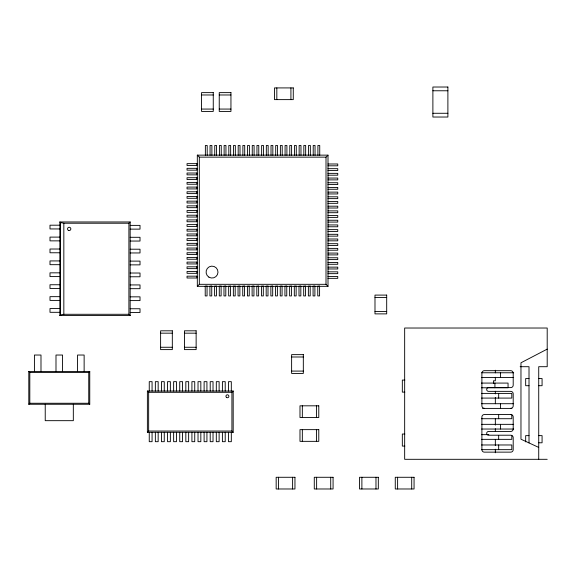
<?xml version="1.0" encoding="UTF-8"?>
<svg xmlns="http://www.w3.org/2000/svg" width="576" height="576" viewBox="0 0 576 576"><rect width="100%" height="100%" fill="white"/><g stroke="black" fill="none" stroke-linecap="round" stroke-linejoin="round"><path stroke-width="0.86" d="M130.169 315.554L128.902 314.287L128.902 223.229L130.169 221.962L59.839 221.962L59.839 315.554L130.169 315.554L130.169 221.962M59.839 315.554L60.473 314.921L63.835 314.287L128.902 314.287M28.8 404.266L29.808 403.258L88.747 403.258L89.755 404.266L89.755 371.441L28.8 371.441L28.8 404.266L89.755 404.266M28.8 371.441L29.808 372.449L88.747 372.449L89.755 371.441M328.01 286.33L326.009 284.321L326.009 157.147L328.01 155.138L197.316 155.138L197.316 286.33L328.01 286.33L328.01 155.138M197.316 286.33L199.325 284.321L199.325 157.147L197.316 155.138M147.384 432.302L148.651 431.035L231.919 431.035L233.186 432.302L233.186 391.039L147.384 391.039L147.384 432.302L233.186 432.302M147.384 391.039L148.651 392.314L231.919 392.314L233.186 391.039M547.2 349.128L520.97 362.786L520.97 439.207L538.726 447.415M432.886 90.77L447.89 90.77M201.557 94.975L213.257 94.975M219.24 94.975L230.947 94.975M201.557 109.066L213.257 109.066M219.24 109.066L230.947 109.066M432.886 113.278L447.89 113.278M199.325 157.147L326.009 157.147M327.96 163.987L337.752 163.987L337.752 165.809L327.96 165.809M327.96 168.674L337.752 168.674L337.752 170.503L327.96 170.503M327.96 173.362L337.752 173.362L337.752 175.19L327.96 175.19M327.96 178.049L337.752 178.049L337.752 179.878L327.96 179.878M327.96 182.736L337.752 182.736L337.752 184.565L327.96 184.565M327.96 187.43L337.752 187.43L337.752 189.259L327.96 189.259M327.96 192.118L337.752 192.118L337.752 193.946L327.96 193.946M327.96 196.805L337.752 196.805L337.752 198.634L327.96 198.634M327.96 201.492L337.752 201.492L337.752 203.321L327.96 203.321M327.96 206.186L337.752 206.186L337.752 208.015L327.96 208.015M327.96 210.874L337.752 210.874L337.752 212.702L327.96 212.702M327.96 215.561L337.752 215.561L337.752 217.39L327.96 217.39M327.96 220.248L337.752 220.248L337.752 222.077L327.96 222.077M59.839 221.962L60.473 222.595L63.835 223.229L128.902 223.229M327.96 224.942L337.752 224.942L337.752 226.764L327.96 226.764M59.839 225.194L49.997 225.194L49.997 228.946L59.839 228.946M130.169 225.382L140.018 225.382L140.018 229.133L130.169 229.133M327.96 229.63L337.752 229.63L337.752 231.458L327.96 231.458M327.96 234.317L337.752 234.317L337.752 236.146L327.96 236.146M59.839 237.11L49.997 237.11L49.997 240.862L59.839 240.862M130.169 237.298L140.018 237.298L140.018 241.049L130.169 241.049M327.96 239.004L337.752 239.004L337.752 240.833L327.96 240.833M327.96 243.691L337.752 243.691L337.752 245.52L327.96 245.52M327.96 248.386L337.752 248.386L337.752 250.214L327.96 250.214M59.839 249.019L49.997 249.019L49.997 252.77L59.839 252.77M130.169 249.206L140.018 249.206L140.018 252.958L130.169 252.958M327.96 253.073L337.752 253.073L337.752 254.902L327.96 254.902M327.96 257.76L337.752 257.76L337.752 259.589L327.96 259.589M59.839 260.928L49.997 260.928L49.997 264.679L59.839 264.679M130.169 261.115L140.018 261.115L140.018 264.866L130.169 264.866M327.96 262.447L337.752 262.447L337.752 264.276L327.96 264.276M327.96 267.142L337.752 267.142L337.752 268.97L327.96 268.97M327.96 271.829L337.752 271.829L337.752 273.658L327.96 273.658M59.839 272.837L49.997 272.837L49.997 276.588L59.839 276.588M130.169 273.024L140.018 273.024L140.018 276.775L130.169 276.775M327.96 276.516L337.752 276.516L337.752 278.345L327.96 278.345M199.325 284.321L326.009 284.321M59.839 284.746L49.997 284.746L49.997 288.497L59.839 288.497M130.169 284.933L140.018 284.933L140.018 288.684L130.169 288.684M59.839 296.654L49.997 296.654L49.997 300.406L59.839 300.406M130.169 296.842L140.018 296.842L140.018 300.593L130.169 300.593M374.99 297.439L386.69 297.439M59.839 308.563L49.997 308.563L49.997 312.314L59.839 312.314M130.169 308.75L140.018 308.75L140.018 312.502L130.169 312.502M374.99 311.53L386.69 311.53M160.61 333.166L172.318 333.166M184.435 333.166L196.135 333.166M160.61 347.263L172.318 347.263M184.435 347.263L196.135 347.263M291.622 356.99L303.322 356.99M520.15 366.703L529.013 366.703L529.013 442.922M291.622 371.081L303.322 371.081M481.63 372.766L513.677 372.766M481.63 377.453L513.677 377.453M529.013 378.547L525.672 378.547L525.672 385.704L529.013 385.704M538.726 378.547L542.074 378.547L542.074 385.704L538.726 385.704M404.842 380.074L402.329 380.074L402.329 392.119L404.842 392.119M481.399 383.083L508.054 383.083L508.054 387.77L481.399 387.77M481.55 393.401L511.805 393.401L511.805 398.088L481.55 398.088M481.63 403.711L513.677 403.711M482.551 408.406L511.927 408.406M481.55 418.716L511.805 418.716L511.805 414.814M481.63 424.346L513.677 424.346M481.63 429.034L513.677 429.034M404.842 434.03L402.329 434.03L402.329 446.083L404.842 446.083M481.55 434.657L488.779 434.657M529.013 435.629L525.672 435.629L525.672 441.886M538.726 435.629L542.074 435.629L542.074 442.786L538.726 442.786M481.55 439.351L511.805 439.351L511.805 435.442M481.55 444.974L511.805 444.974L511.805 449.662L481.55 449.662M547.2 459.31L404.662 459.31L404.662 328.025L547.2 328.025L547.2 366.703L538.726 366.703L538.726 459.31M500.551 372.766L500.551 377.453M500.551 403.711L500.551 408.406M500.551 424.346L500.551 429.034M498.672 393.401L498.672 398.088M498.672 414.814L498.672 418.716M498.672 435.442L498.672 439.351M498.672 444.974L498.672 449.662M495.338 370.231L495.338 372.874M495.338 377.28L495.338 380.808L493.459 380.808L493.459 383.386M495.338 391.255L495.338 393.934M495.338 397.498L495.338 403.74M495.338 418.896L495.338 425.138M495.338 428.71L495.338 431.381M495.338 439.409L495.338 445.651M495.338 449.215L495.338 452.786M494.921 383.083L494.921 387.77M411.703 477.281L411.703 488.981M397.613 477.281L397.613 488.981M375.977 477.281L375.977 488.981M361.886 477.281L361.886 488.981M330.718 477.281L330.718 488.981M319.73 155.282L319.73 145.49L317.902 145.49L317.902 155.282M316.627 477.281L316.627 488.981M316.426 405.821L316.426 417.528M316.426 429.638L316.426 441.346M315.043 155.282L315.043 145.49L313.214 145.49L313.214 155.282M310.356 155.282L310.356 145.49L308.527 145.49L308.527 155.282M305.662 155.282L305.662 145.49L303.833 145.49L303.833 155.282M302.335 405.821L302.335 417.528M302.335 429.638L302.335 441.346M300.974 155.282L300.974 145.49L299.146 145.49L299.146 155.282M296.287 155.282L296.287 145.49L294.458 145.49L294.458 155.282M292.608 477.281L292.608 488.981M291.6 155.282L291.6 145.49L289.771 145.49L289.771 155.282M290.923 87.919L290.923 99.619M286.906 155.282L286.906 145.49L285.077 145.49L285.077 155.282M282.218 155.282L282.218 145.49L280.39 145.49L280.39 155.282M278.518 477.281L278.518 488.981M277.531 155.282L277.531 145.49L275.702 145.49L275.702 155.282M276.826 87.919L276.826 99.619M272.844 155.282L272.844 145.49L271.015 145.49L271.015 155.282M268.157 155.282L268.157 145.49L266.328 145.49L266.328 155.282M263.462 155.282L263.462 145.49L261.634 145.49L261.634 155.282M258.775 155.282L258.775 145.49L256.946 145.49L256.946 155.282M254.088 155.282L254.088 145.49L252.259 145.49L252.259 155.282M249.401 155.282L249.401 145.49L247.572 145.49L247.572 155.282M244.706 155.282L244.706 145.49L242.878 145.49L242.878 155.282M240.019 155.282L240.019 145.49L238.19 145.49L238.19 155.282M235.332 155.282L235.332 145.49L233.503 145.49L233.503 155.282M231.919 392.314L231.919 431.035M231.314 391.039L231.314 381.665L228.499 381.665L228.499 391.039M231.314 432.302L231.314 441.684L228.499 441.684L228.499 432.302M230.645 155.282L230.645 145.49L228.816 145.49L228.816 155.282M225.95 155.282L225.95 145.49L224.122 145.49L224.122 155.282M225.216 391.039L225.216 381.665L222.401 381.665L222.401 391.039M225.216 432.302L225.216 441.684L222.401 441.684L222.401 432.302M221.263 155.282L221.263 145.49L219.434 145.49L219.434 155.282M219.118 391.039L219.118 381.665L216.31 381.665L216.31 391.039M219.118 432.302L219.118 441.684L216.31 441.684L216.31 432.302M216.576 155.282L216.576 145.49L214.747 145.49L214.747 155.282M213.026 391.039L213.026 381.665L210.211 381.665L210.211 391.039M213.026 432.302L213.026 441.684L210.211 441.684L210.211 432.302M211.889 155.282L211.889 145.49L210.06 145.49L210.06 155.282M207.202 155.282L207.202 145.49L205.373 145.49L205.373 155.282M206.928 391.039L206.928 381.665L204.113 381.665L204.113 391.039M206.928 432.302L206.928 441.684L204.113 441.684L204.113 432.302M200.837 391.039L200.837 381.665L198.022 381.665L198.022 391.039M200.837 432.302L200.837 441.684L198.022 441.684L198.022 432.302M194.738 391.039L194.738 381.665L191.923 381.665L191.923 391.039M194.738 432.302L194.738 441.684L191.923 441.684L191.923 432.302M188.64 391.039L188.64 381.665L185.832 381.665L185.832 391.039M188.64 432.302L188.64 441.684L185.832 441.684L185.832 432.302M182.549 391.039L182.549 381.665L179.734 381.665L179.734 391.039M182.549 432.302L182.549 441.684L179.734 441.684L179.734 432.302M176.45 391.039L176.45 381.665L173.635 381.665L173.635 391.039M176.45 432.302L176.45 441.684L173.635 441.684L173.635 432.302M170.359 391.039L170.359 381.665L167.544 381.665L167.544 391.039M170.359 432.302L170.359 441.684L167.544 441.684L167.544 432.302M164.261 391.039L164.261 381.665L161.446 381.665L161.446 391.039M164.261 432.302L164.261 441.684L161.446 441.684L161.446 432.302M158.162 391.039L158.162 381.665L155.354 381.665L155.354 391.039M158.162 432.302L158.162 441.684L155.354 441.684L155.354 432.302M152.071 391.039L152.071 381.665L149.256 381.665L149.256 391.039M152.071 432.302L152.071 441.684L149.256 441.684L149.256 432.302M148.651 392.314L148.651 431.035M88.747 372.449L88.747 403.258M84.132 371.441L84.132 355.032L77.566 355.032L77.566 371.441M73.325 404.266L73.325 420.674L45.23 420.674L45.23 404.266M63.835 223.229L63.835 314.287M62.561 371.441L62.561 355.032L55.994 355.032L55.994 371.441M60.473 222.595L60.473 314.921M40.99 371.441L40.99 355.032L34.423 355.032L34.423 371.441M29.808 372.449L29.808 403.258M510.761 408.29A2.441 2.441 0 0 0 513.202 405.85L513.202 393.804A2.441 2.441 0 0 0 510.761 391.363L488.549 391.363A1.872 1.872 0 0 1 486.677 389.484A1.872 1.872 0 0 1 488.549 387.612L510.761 387.612A2.441 2.441 0 0 0 513.202 385.171L513.202 373.126A2.441 2.441 0 0 0 510.761 370.685L484.337 370.685A2.441 2.441 0 0 0 481.896 373.126L481.896 405.85A2.441 2.441 0 0 0 484.337 408.29M447.89 87.019L432.886 87.019L432.886 117.029L447.89 117.029L447.89 87.019M293.27 87.919L274.478 87.919L274.478 99.619L293.27 99.619L293.27 87.919M213.257 92.628L201.557 92.628L201.557 111.42L213.257 111.42L213.257 92.628M230.947 92.628L219.24 92.628L219.24 111.42L230.947 111.42L230.947 92.628M196.826 163.649L187.042 163.649L187.042 165.478L196.826 165.478L196.826 163.649M196.826 168.336L187.042 168.336L187.042 170.165L196.826 170.165L196.826 168.336M196.826 173.023L187.042 173.023L187.042 174.852L196.826 174.852L196.826 173.023M196.826 177.718L187.042 177.718L187.042 179.539L196.826 179.539L196.826 177.718M196.826 182.405L187.042 182.405L187.042 184.234L196.826 184.234L196.826 182.405M196.826 187.092L187.042 187.092L187.042 188.921L196.826 188.921L196.826 187.092M196.826 191.779L187.042 191.779L187.042 193.608L196.826 193.608L196.826 191.779M196.826 196.466L187.042 196.466L187.042 198.295L196.826 198.295L196.826 196.466M196.826 201.161L187.042 201.161L187.042 202.99L196.826 202.99L196.826 201.161M196.826 205.848L187.042 205.848L187.042 207.677L196.826 207.677L196.826 205.848M196.826 210.535L187.042 210.535L187.042 212.364L196.826 212.364L196.826 210.535M196.826 215.222L187.042 215.222L187.042 217.051L196.826 217.051L196.826 215.222M196.826 219.917L187.042 219.917L187.042 221.746L196.826 221.746L196.826 219.917M196.826 224.604L187.042 224.604L187.042 226.433L196.826 226.433L196.826 224.604M196.826 229.291L187.042 229.291L187.042 231.12L196.826 231.12L196.826 229.291M196.826 233.978L187.042 233.978L187.042 235.807L196.826 235.807L196.826 233.978M196.826 238.673L187.042 238.673L187.042 240.494L196.826 240.494L196.826 238.673M196.826 243.36L187.042 243.36L187.042 245.189L196.826 245.189L196.826 243.36M196.826 248.047L187.042 248.047L187.042 249.876L196.826 249.876L196.826 248.047M196.826 252.734L187.042 252.734L187.042 254.563L196.826 254.563L196.826 252.734M196.826 257.422L187.042 257.422L187.042 259.25L196.826 259.25L196.826 257.422M196.826 262.116L187.042 262.116L187.042 263.945L196.826 263.945L196.826 262.116M196.826 266.803L187.042 266.803L187.042 268.632L196.826 268.632L196.826 266.803M196.826 271.49L187.042 271.49L187.042 273.319L196.826 273.319L196.826 271.49M196.826 276.178L187.042 276.178L187.042 278.006L196.826 278.006L196.826 276.178M207.05 286.128L205.222 286.128L205.222 295.92L207.05 295.92L207.05 286.128M211.738 286.128L209.909 286.128L209.909 295.92L211.738 295.92L211.738 286.128M216.432 286.128L214.603 286.128L214.603 295.92L216.432 295.92L216.432 286.128M221.119 286.128L219.29 286.128L219.29 295.92L221.119 295.92L221.119 286.128M225.806 286.128L223.978 286.128L223.978 295.92L225.806 295.92L225.806 286.128M230.494 286.128L228.665 286.128L228.665 295.92L230.494 295.92L230.494 286.128M235.188 286.128L233.359 286.128L233.359 295.92L235.188 295.92L235.188 286.128M239.875 286.128L238.046 286.128L238.046 295.92L239.875 295.92L239.875 286.128M244.562 286.128L242.734 286.128L242.734 295.92L244.562 295.92L244.562 286.128M249.25 286.128L247.421 286.128L247.421 295.92L249.25 295.92L249.25 286.128M253.944 286.128L252.115 286.128L252.115 295.92L253.944 295.92L253.944 286.128M258.631 286.128L256.802 286.128L256.802 295.92L258.631 295.92L258.631 286.128M263.318 286.128L261.49 286.128L261.49 295.92L263.318 295.92L263.318 286.128M268.006 286.128L266.177 286.128L266.177 295.92L268.006 295.92L268.006 286.128M272.693 286.128L270.864 286.128L270.864 295.92L272.693 295.92L272.693 286.128M277.387 286.128L275.558 286.128L275.558 295.92L277.387 295.92L277.387 286.128M282.074 286.128L280.246 286.128L280.246 295.92L282.074 295.92L282.074 286.128M286.762 286.128L284.933 286.128L284.933 295.92L286.762 295.92L286.762 286.128M291.449 286.128L289.62 286.128L289.62 295.92L291.449 295.92L291.449 286.128M296.143 286.128L294.314 286.128L294.314 295.92L296.143 295.92L296.143 286.128M300.83 286.128L299.002 286.128L299.002 295.92L300.83 295.92L300.83 286.128M305.518 286.128L303.689 286.128L303.689 295.92L305.518 295.92L305.518 286.128M310.205 286.128L308.376 286.128L308.376 295.92L310.205 295.92L310.205 286.128M314.899 286.128L313.07 286.128L313.07 295.92L314.899 295.92L314.899 286.128M319.586 286.128L317.758 286.128L317.758 295.92L319.586 295.92L319.586 286.128M386.69 295.092L374.99 295.092L374.99 313.884L386.69 313.884L386.69 295.092M172.318 330.818L160.61 330.818L160.61 349.61L172.318 349.61L172.318 330.818M196.135 330.818L184.435 330.818L184.435 349.61L196.135 349.61L196.135 330.818M303.322 354.636L291.622 354.636L291.622 373.428L303.322 373.428L303.322 354.636M318.78 405.821L299.988 405.821L299.988 417.528L318.78 417.528L318.78 405.821M510.761 414.533L484.337 414.533A2.441 2.441 0 0 0 481.896 416.974L481.896 449.69A2.441 2.441 0 0 0 484.337 452.138L510.761 452.138A2.441 2.441 0 0 0 513.202 449.69L513.202 437.652A2.441 2.441 0 0 0 510.761 435.211L488.549 435.211A1.872 1.872 0 0 1 486.677 433.332A1.872 1.872 0 0 1 488.549 431.46L510.761 431.46A2.441 2.441 0 0 0 513.202 429.012L513.202 416.974A2.441 2.441 0 0 0 510.761 414.533M318.78 429.638L299.988 429.638L299.988 441.346L318.78 441.346L318.78 429.638M294.955 477.281L276.163 477.281L276.163 488.981L294.955 488.981L294.955 477.281M333.072 477.281L314.28 477.281L314.28 488.981L333.072 488.981L333.072 477.281M378.324 477.281L359.532 477.281L359.532 488.981L378.324 488.981L378.324 477.281M414.058 477.281L395.266 477.281L395.266 488.981L414.058 488.981L414.058 477.281M68.364 230.35A1.663 1.663 0 0 0 70.848 228.91A1.663 1.663 0 0 0 68.364 227.477A1.663 1.663 0 0 0 68.364 230.35M226.361 397.31A1.483 1.483 0 0 0 228.838 396.648A1.483 1.483 0 0 0 227.023 394.834A1.483 1.483 0 0 0 226.361 397.31M208.894 277.142A5.954 5.954 0 0 0 217.987 272.275A5.954 5.954 0 0 0 209.225 266.832A5.954 5.954 0 0 0 208.894 277.142"/></g></svg>
